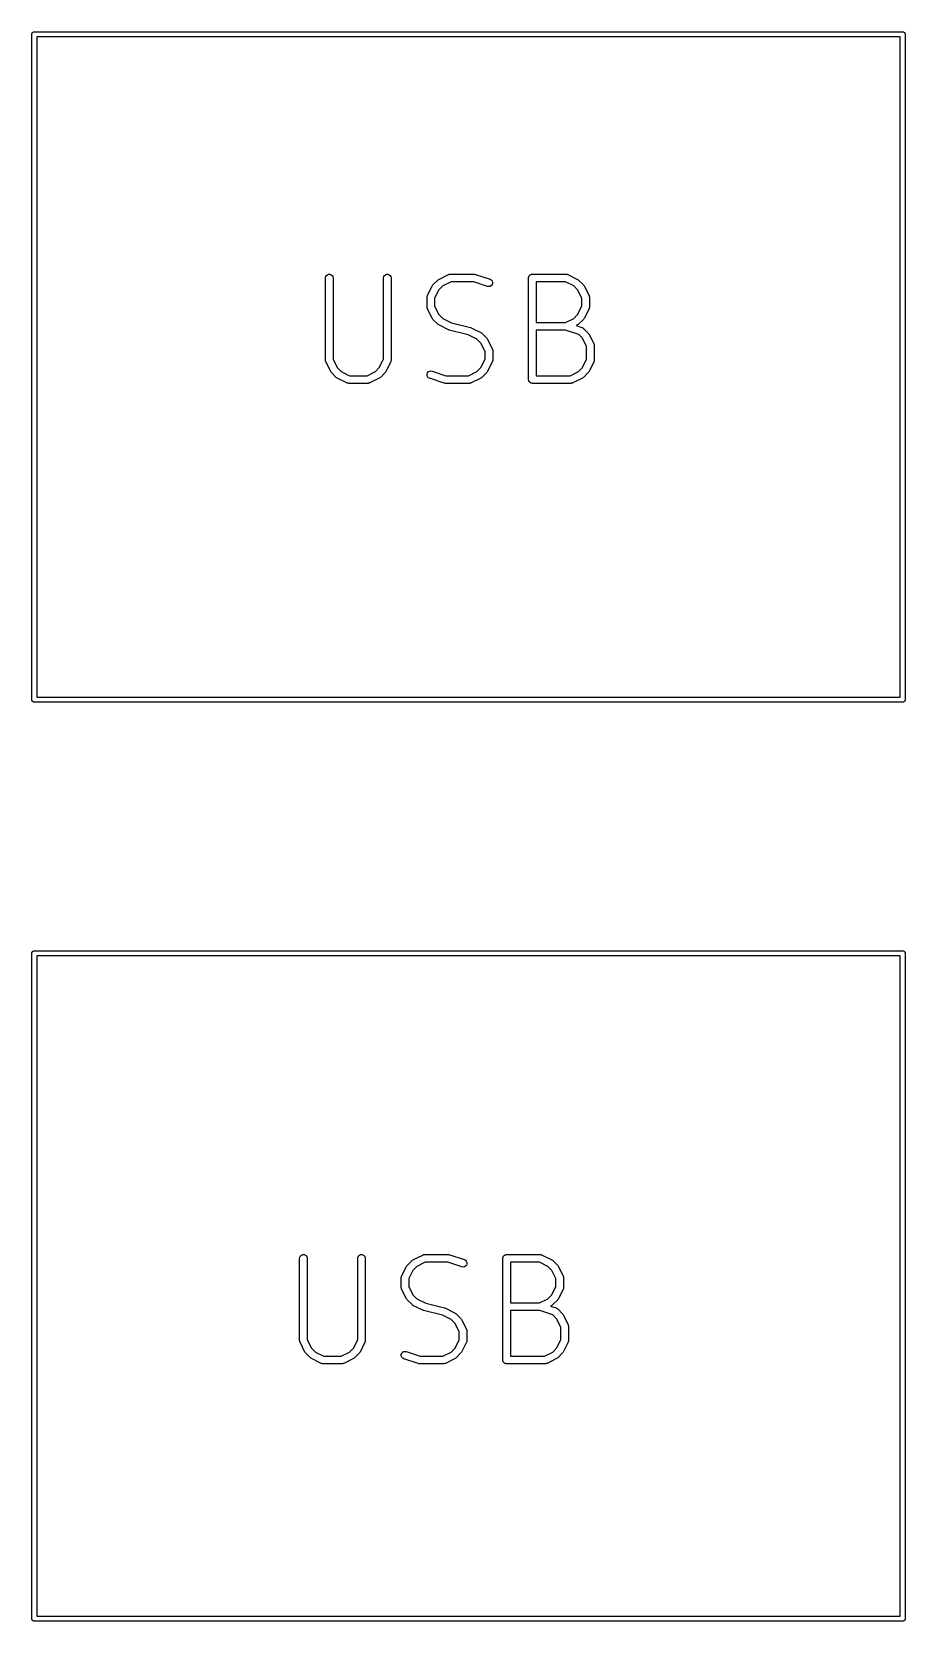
# Model space of a CAD drawing. Extents: x 199.9 to 287.1, y -167.6 to -96.3.
# Drawn here: x 269.85 to 287.05, y -127.6 to -96.31 of the extents above; entities that cross this region are included whole.
import ezdxf

# ---------------------------------------------------------------- set-up
doc = ezdxf.new("R2010")
doc.units = 0
doc.header["$MEASUREMENT"] = 0
doc.layers.add('BLACK', color=7, linetype='CONTINUOUS')

msp = doc.modelspace()

# ---------------------------------------------------------------- linework, layer by layer
at = {"layer": 'Black'}
for p, q in [((269.85, -96.356), (269.851, -96.352)), ((269.85, -109.456), (269.85, -96.356)), ((269.851, -96.347), (269.852, -96.343)), ((269.851, -96.352), (269.851, -96.347)), ((269.852, -96.343), (269.853, -96.339)), ((269.853, -96.339), (269.855, -96.335)), ((269.855, -96.335), (269.857, -96.331)), ((269.857, -96.331), (269.86, -96.328)), ((269.86, -96.328), (269.862, -96.324)), ((269.862, -96.324), (269.865, -96.321)), ((269.865, -96.321), (269.868, -96.318)), ((269.868, -96.318), (269.872, -96.315)), ((269.872, -96.315), (269.875, -96.313)), ((269.875, -96.313), (269.879, -96.311)), ((269.879, -96.311), (269.883, -96.309)), ((269.883, -96.309), (269.887, -96.308)), ((269.887, -96.308), (269.891, -96.307)), ((269.891, -96.307), (269.896, -96.307)), ((269.896, -96.307), (269.9, -96.306)), ((269.9, -96.306), (287, -96.306)), ((287, -96.306), (287.004, -96.307)), ((287.004, -96.307), (287.009, -96.307)), ((287.009, -96.307), (287.013, -96.308)), ((287.013, -96.308), (287.017, -96.309)), ((287.017, -96.309), (287.021, -96.311)), ((287.021, -96.311), (287.025, -96.313)), ((287.025, -96.313), (287.028, -96.315)), ((287.028, -96.315), (287.032, -96.318)), ((287.032, -96.318), (287.035, -96.321)), ((287.035, -96.321), (287.038, -96.324)), ((287.038, -96.324), (287.04, -96.328)), ((287.04, -96.328), (287.043, -96.331)), ((287.043, -96.331), (287.045, -96.335)), ((287.045, -96.335), (287.047, -96.339)), ((287.047, -96.339), (287.048, -96.343)), ((287.048, -96.343), (287.049, -96.347)), ((287.049, -96.347), (287.049, -96.352)), ((287.049, -96.352), (287.05, -96.356)), ((287.05, -96.356), (287.05, -109.456)), ((269.95, -96.406), (269.95, -109.406)), ((286.95, -96.406), (269.95, -96.406)), ((286.95, -109.406), (286.95, -96.406)), ((275.671, -101.088), (275.695, -101.079)), ((275.695, -101.079), (275.721, -101.079)), ((275.721, -101.079), (275.746, -101.088)), ((276.814, -101.088), (276.838, -101.079)), ((276.838, -101.079), (276.864, -101.079)), ((276.864, -101.079), (276.889, -101.088)), ((278.072, -101.081), (278.081, -101.078)), ((278.081, -101.078), (278.085, -101.079)), ((278.085, -101.079), (278.089, -101.078)), ((278.089, -101.078), (278.565, -101.078)), ((278.565, -101.078), (278.577, -101.08)), ((279.689, -101.081), (279.695, -101.079)), ((279.695, -101.079), (279.702, -101.079)), ((279.702, -101.079), (279.708, -101.078)), ((279.708, -101.078), (280.375, -101.078)), ((280.375, -101.078), (280.379, -101.079)), ((280.379, -101.079), (280.383, -101.078)), ((280.383, -101.078), (280.392, -101.081)), ((275.633, -101.153), (275.638, -101.127)), ((275.633, -102.772), (275.633, -101.153)), ((275.638, -101.127), (275.651, -101.105)), ((275.651, -101.105), (275.671, -101.088)), ((275.746, -101.088), (275.766, -101.105)), ((275.766, -101.105), (275.779, -101.127)), ((275.779, -101.127), (275.783, -101.153)), ((275.783, -101.153), (275.783, -102.754)), ((276.776, -101.153), (276.781, -101.127)), ((276.776, -102.754), (276.776, -101.153)), ((276.781, -101.127), (276.794, -101.105)), ((276.794, -101.105), (276.814, -101.088)), ((276.889, -101.088), (276.909, -101.105)), ((276.909, -101.105), (276.922, -101.127)), ((276.922, -101.127), (276.926, -101.153)), ((276.926, -101.153), (276.926, -102.772)), ((277.641, -101.5), (277.736, -101.31)), ((277.736, -101.31), (277.744, -101.3)), ((277.744, -101.3), (277.75, -101.29)), ((277.75, -101.29), (277.846, -101.195)), ((277.865, -101.388), (277.783, -101.551)), ((277.846, -101.195), (277.855, -101.188)), ((277.855, -101.188), (277.865, -101.181)), ((277.865, -101.181), (278.056, -101.086)), ((277.943, -101.31), (277.865, -101.388)), ((278.107, -101.228), (277.943, -101.31)), ((278.056, -101.086), (278.06, -101.084)), ((278.06, -101.084), (278.063, -101.082)), ((278.063, -101.082), (278.072, -101.081)), ((278.553, -101.228), (278.107, -101.228)), ((278.827, -101.319), (278.553, -101.228)), ((278.577, -101.08), (278.589, -101.082)), ((278.589, -101.082), (278.875, -101.177)), ((278.853, -101.323), (278.827, -101.319)), ((278.879, -101.318), (278.853, -101.323)), ((278.875, -101.177), (278.898, -101.189)), ((278.901, -101.304), (278.879, -101.318)), ((278.898, -101.189), (278.915, -101.209)), ((278.917, -101.284), (278.901, -101.304)), ((278.915, -101.209), (278.925, -101.233)), ((278.925, -101.259), (278.917, -101.284)), ((278.925, -101.233), (278.925, -101.259)), ((279.633, -101.153), (279.634, -101.146)), ((279.633, -103.153), (279.633, -101.153)), ((279.634, -101.14), (279.637, -101.134)), ((279.634, -101.146), (279.634, -101.14)), ((279.637, -101.134), (279.638, -101.127)), ((279.638, -101.127), (279.641, -101.121)), ((279.641, -101.121), (279.643, -101.115)), ((279.643, -101.115), (279.647, -101.11)), ((279.647, -101.11), (279.651, -101.105)), ((279.651, -101.105), (279.656, -101.1)), ((279.656, -101.1), (279.66, -101.095)), ((279.66, -101.095), (279.666, -101.092)), ((279.666, -101.092), (279.671, -101.088)), ((279.671, -101.088), (279.677, -101.086)), ((279.677, -101.086), (279.683, -101.082)), ((279.683, -101.082), (279.689, -101.081)), ((279.783, -101.228), (279.783, -102.03)), ((280.357, -101.228), (279.783, -101.228)), ((280.521, -101.31), (280.357, -101.228)), ((280.392, -101.081), (280.401, -101.082)), ((280.401, -101.082), (280.404, -101.084)), ((280.404, -101.084), (280.408, -101.086)), ((280.408, -101.086), (280.599, -101.181)), ((280.599, -101.388), (280.521, -101.31)), ((280.599, -101.181), (280.609, -101.188)), ((280.681, -101.551), (280.599, -101.388)), ((280.609, -101.188), (280.618, -101.195)), ((280.618, -101.195), (280.714, -101.29)), ((280.714, -101.29), (280.721, -101.3)), ((280.721, -101.3), (280.728, -101.31)), ((280.728, -101.31), (280.823, -101.5)), ((277.633, -101.534), (277.634, -101.529)), ((277.633, -101.724), (277.633, -101.534)), ((277.634, -101.525), (277.636, -101.517)), ((277.634, -101.529), (277.634, -101.525)), ((277.636, -101.517), (277.638, -101.508)), ((277.638, -101.508), (277.64, -101.504)), ((277.64, -101.504), (277.641, -101.5)), ((277.783, -101.551), (277.783, -101.706)), ((280.681, -101.706), (280.681, -101.551)), ((280.823, -101.5), (280.824, -101.504)), ((280.824, -101.504), (280.826, -101.508)), ((280.826, -101.508), (280.828, -101.517)), ((280.828, -101.517), (280.83, -101.525)), ((280.83, -101.525), (280.83, -101.529)), ((280.83, -101.529), (280.831, -101.534)), ((280.831, -101.534), (280.831, -101.724)), ((277.634, -101.728), (277.633, -101.724)), ((277.634, -101.733), (277.634, -101.728)), ((277.636, -101.741), (277.634, -101.733)), ((277.638, -101.75), (277.636, -101.741)), ((277.64, -101.754), (277.638, -101.75)), ((277.641, -101.758), (277.64, -101.754)), ((277.736, -101.948), (277.641, -101.758)), ((277.744, -101.958), (277.736, -101.948)), ((277.75, -101.968), (277.744, -101.958)), ((277.846, -102.063), (277.75, -101.968)), ((277.783, -101.706), (277.865, -101.87)), ((277.865, -101.87), (277.943, -101.948)), ((277.943, -101.948), (278.115, -102.034)), ((280.357, -102.03), (280.521, -101.948)), ((280.521, -101.948), (280.599, -101.87)), ((280.599, -101.87), (280.681, -101.706)), ((280.714, -101.968), (280.618, -102.063)), ((280.72, -101.958), (280.714, -101.968)), ((280.728, -101.948), (280.72, -101.958)), ((280.823, -101.758), (280.728, -101.948)), ((280.824, -101.754), (280.823, -101.758)), ((280.826, -101.75), (280.824, -101.754)), ((280.828, -101.741), (280.826, -101.75)), ((280.83, -101.733), (280.828, -101.741)), ((280.831, -101.724), (280.83, -101.728)), ((280.83, -101.728), (280.83, -101.733)), ((277.855, -102.07), (277.846, -102.063)), ((277.865, -102.077), (277.855, -102.07)), ((278.056, -102.172), (277.865, -102.077)), ((278.063, -102.175), (278.056, -102.172)), ((278.071, -102.178), (278.063, -102.175)), ((278.444, -102.271), (278.071, -102.178)), ((278.115, -102.034), (278.488, -102.128)), ((278.616, -102.357), (278.444, -102.271)), ((278.488, -102.128), (278.496, -102.131)), ((278.496, -102.131), (278.504, -102.133)), ((278.504, -102.133), (278.694, -102.229)), ((278.694, -102.229), (278.704, -102.236)), ((278.704, -102.236), (278.714, -102.243)), ((278.714, -102.243), (278.809, -102.338)), ((279.783, -102.03), (280.357, -102.03)), ((279.783, -102.18), (279.783, -103.078)), ((280.363, -102.18), (279.783, -102.18)), ((280.62, -102.266), (280.363, -102.18)), ((280.599, -102.077), (280.57, -102.091)), ((280.57, -102.091), (280.684, -102.129)), ((280.609, -102.07), (280.599, -102.077)), ((280.618, -102.063), (280.609, -102.07)), ((280.694, -102.34), (280.62, -102.266)), ((280.684, -102.129), (280.688, -102.131)), ((280.688, -102.131), (280.692, -102.132)), ((280.692, -102.132), (280.699, -102.137)), ((280.699, -102.137), (280.707, -102.142)), ((280.707, -102.142), (280.71, -102.145)), ((280.71, -102.145), (280.714, -102.147)), ((280.714, -102.147), (280.809, -102.243)), ((280.809, -102.243), (280.816, -102.252)), ((280.816, -102.252), (280.823, -102.262)), ((280.823, -102.262), (280.918, -102.453)), ((278.694, -102.435), (278.616, -102.357)), ((278.776, -102.599), (278.694, -102.435)), ((278.776, -102.754), (278.776, -102.599)), ((278.809, -102.338), (278.816, -102.348)), ((278.816, -102.348), (278.823, -102.357)), ((278.823, -102.357), (278.918, -102.548)), ((278.918, -102.548), (278.919, -102.552)), ((278.919, -102.552), (278.922, -102.556)), ((278.922, -102.556), (278.923, -102.564)), ((278.923, -102.564), (278.926, -102.573)), ((278.926, -102.573), (278.925, -102.577)), ((278.925, -102.577), (278.926, -102.581)), ((278.926, -102.581), (278.926, -102.772)), ((280.776, -102.504), (280.694, -102.34)), ((280.776, -102.754), (280.776, -102.504)), ((280.918, -102.453), (280.919, -102.457)), ((280.919, -102.457), (280.922, -102.46)), ((280.922, -102.46), (280.923, -102.469)), ((280.923, -102.469), (280.926, -102.478)), ((280.926, -102.478), (280.925, -102.482)), ((280.925, -102.482), (280.926, -102.486)), ((280.926, -102.486), (280.926, -102.772)), ((275.634, -102.776), (275.633, -102.772)), ((275.634, -102.78), (275.634, -102.776)), ((275.636, -102.789), (275.634, -102.78)), ((275.638, -102.797), (275.636, -102.789)), ((275.64, -102.801), (275.638, -102.797)), ((275.641, -102.805), (275.64, -102.801)), ((275.736, -102.996), (275.641, -102.805)), ((275.783, -102.754), (275.865, -102.918)), ((275.865, -102.918), (275.943, -102.996)), ((276.616, -102.996), (276.694, -102.918)), ((276.694, -102.918), (276.776, -102.754)), ((276.918, -102.805), (276.823, -102.996)), ((276.919, -102.801), (276.918, -102.805)), ((276.922, -102.797), (276.919, -102.801)), ((276.923, -102.789), (276.922, -102.797)), ((276.926, -102.78), (276.923, -102.789)), ((276.926, -102.772), (276.925, -102.776)), ((276.925, -102.776), (276.926, -102.78)), ((278.616, -102.996), (278.694, -102.918)), ((278.694, -102.918), (278.776, -102.754)), ((278.918, -102.805), (278.823, -102.996)), ((278.919, -102.801), (278.918, -102.805)), ((278.922, -102.797), (278.919, -102.801)), ((278.923, -102.789), (278.922, -102.797)), ((278.926, -102.78), (278.923, -102.789)), ((278.926, -102.772), (278.925, -102.776)), ((278.925, -102.776), (278.926, -102.78)), ((280.616, -102.996), (280.694, -102.918)), ((280.694, -102.918), (280.776, -102.754)), ((280.918, -102.805), (280.823, -102.996)), ((280.919, -102.801), (280.918, -102.805)), ((280.922, -102.797), (280.919, -102.801)), ((280.923, -102.789), (280.922, -102.797)), ((280.926, -102.78), (280.923, -102.789)), ((280.926, -102.772), (280.925, -102.776)), ((280.925, -102.776), (280.926, -102.78)), ((275.744, -103.005), (275.736, -102.996)), ((275.75, -103.015), (275.744, -103.005)), ((275.846, -103.111), (275.75, -103.015)), ((275.855, -103.117), (275.846, -103.111)), ((275.865, -103.125), (275.855, -103.117)), ((276.056, -103.22), (275.865, -103.125)), ((275.943, -102.996), (276.107, -103.078)), ((276.06, -103.221), (276.056, -103.22)), ((276.063, -103.223), (276.06, -103.221)), ((276.072, -103.225), (276.063, -103.223)), ((276.081, -103.227), (276.072, -103.225)), ((276.085, -103.227), (276.081, -103.227)), ((276.089, -103.228), (276.085, -103.227)), ((276.47, -103.228), (276.089, -103.228)), ((276.107, -103.078), (276.452, -103.078)), ((276.452, -103.078), (276.616, -102.996)), ((276.474, -103.227), (276.47, -103.228)), ((276.479, -103.227), (276.474, -103.227)), ((276.487, -103.225), (276.479, -103.227)), ((276.496, -103.223), (276.487, -103.225)), ((276.499, -103.221), (276.496, -103.223)), ((276.504, -103.22), (276.499, -103.221)), ((276.694, -103.125), (276.504, -103.22)), ((276.704, -103.117), (276.694, -103.125)), ((276.714, -103.111), (276.704, -103.117)), ((276.809, -103.015), (276.714, -103.111)), ((276.816, -103.005), (276.809, -103.015)), ((276.823, -102.996), (276.816, -103.005)), ((277.634, -103.047), (277.642, -103.022)), ((277.635, -103.073), (277.634, -103.047)), ((277.644, -103.097), (277.635, -103.073)), ((277.642, -103.022), (277.658, -103.001)), ((277.662, -103.116), (277.644, -103.097)), ((277.658, -103.001), (277.681, -102.988)), ((277.684, -103.129), (277.662, -103.116)), ((277.681, -102.988), (277.706, -102.983)), ((277.97, -103.224), (277.684, -103.129)), ((277.706, -102.983), (277.732, -102.986)), ((277.732, -102.986), (278.006, -103.078)), ((277.982, -103.226), (277.97, -103.224)), ((277.994, -103.228), (277.982, -103.226)), ((278.47, -103.228), (277.994, -103.228)), ((278.006, -103.078), (278.452, -103.078)), ((278.452, -103.078), (278.616, -102.996)), ((278.474, -103.227), (278.47, -103.228)), ((278.479, -103.227), (278.474, -103.227)), ((278.487, -103.225), (278.479, -103.227)), ((278.496, -103.223), (278.487, -103.225)), ((278.499, -103.221), (278.496, -103.223)), ((278.504, -103.22), (278.499, -103.221)), ((278.694, -103.125), (278.504, -103.22)), ((278.704, -103.117), (278.694, -103.125)), ((278.714, -103.111), (278.704, -103.117)), ((278.809, -103.015), (278.714, -103.111)), ((278.816, -103.005), (278.809, -103.015)), ((278.823, -102.996), (278.816, -103.005)), ((279.634, -103.159), (279.633, -103.153)), ((279.634, -103.166), (279.634, -103.159)), ((279.637, -103.172), (279.634, -103.166)), ((279.638, -103.178), (279.637, -103.172)), ((279.641, -103.184), (279.638, -103.178)), ((279.643, -103.19), (279.641, -103.184)), ((279.647, -103.195), (279.643, -103.19)), ((279.651, -103.201), (279.647, -103.195)), ((279.656, -103.205), (279.651, -103.201)), ((279.66, -103.21), (279.656, -103.205)), ((279.666, -103.213), (279.66, -103.21)), ((279.671, -103.218), (279.666, -103.213)), ((279.677, -103.22), (279.671, -103.218)), ((279.683, -103.223), (279.677, -103.22)), ((279.689, -103.224), (279.683, -103.223)), ((279.695, -103.227), (279.689, -103.224)), ((279.702, -103.227), (279.695, -103.227)), ((279.708, -103.228), (279.702, -103.227)), ((280.47, -103.228), (279.708, -103.228)), ((279.783, -103.078), (280.452, -103.078)), ((280.452, -103.078), (280.616, -102.996)), ((280.474, -103.227), (280.47, -103.228)), ((280.479, -103.227), (280.474, -103.227)), ((280.487, -103.225), (280.479, -103.227)), ((280.496, -103.223), (280.487, -103.225)), ((280.499, -103.221), (280.496, -103.223)), ((280.504, -103.22), (280.499, -103.221)), ((280.694, -103.125), (280.504, -103.22)), ((280.704, -103.117), (280.694, -103.125)), ((280.714, -103.111), (280.704, -103.117)), ((280.809, -103.015), (280.714, -103.111)), ((280.816, -103.005), (280.809, -103.015)), ((280.823, -102.996), (280.816, -103.005)), ((269.851, -109.46), (269.85, -109.456)), ((269.851, -109.465), (269.851, -109.46)), ((269.852, -109.469), (269.851, -109.465)), ((269.853, -109.473), (269.852, -109.469)), ((269.855, -109.477), (269.853, -109.473)), ((269.857, -109.481), (269.855, -109.477)), ((269.86, -109.484), (269.857, -109.481)), ((269.862, -109.488), (269.86, -109.484)), ((269.865, -109.491), (269.862, -109.488)), ((269.868, -109.494), (269.865, -109.491)), ((269.872, -109.496), (269.868, -109.494)), ((269.875, -109.499), (269.872, -109.496)), ((269.879, -109.501), (269.875, -109.499)), ((269.883, -109.503), (269.879, -109.501)), ((269.887, -109.504), (269.883, -109.503)), ((269.891, -109.505), (269.887, -109.504)), ((269.896, -109.505), (269.891, -109.505)), ((269.9, -109.506), (269.896, -109.505)), ((287, -109.506), (269.9, -109.506)), ((269.95, -109.406), (286.95, -109.406)), ((287.004, -109.505), (287, -109.506)), ((287.009, -109.505), (287.004, -109.505)), ((287.013, -109.504), (287.009, -109.505)), ((287.017, -109.503), (287.013, -109.504)), ((287.021, -109.501), (287.017, -109.503)), ((287.025, -109.499), (287.021, -109.501)), ((287.028, -109.496), (287.025, -109.499)), ((287.032, -109.494), (287.028, -109.496)), ((287.035, -109.491), (287.032, -109.494)), ((287.038, -109.488), (287.035, -109.491)), ((287.04, -109.484), (287.038, -109.488)), ((287.043, -109.481), (287.04, -109.484)), ((287.045, -109.477), (287.043, -109.481)), ((287.047, -109.473), (287.045, -109.477)), ((287.048, -109.469), (287.047, -109.473)), ((287.049, -109.465), (287.048, -109.469)), ((287.05, -109.456), (287.049, -109.46)), ((287.049, -109.46), (287.049, -109.465)), ((269.85, -114.45), (269.851, -114.446)), ((269.85, -127.55), (269.85, -114.45)), ((269.851, -114.441), (269.852, -114.437)), ((269.851, -114.446), (269.851, -114.441)), ((269.852, -114.437), (269.853, -114.433)), ((269.853, -114.433), (269.855, -114.429)), ((269.855, -114.429), (269.857, -114.425)), ((269.857, -114.425), (269.86, -114.422)), ((269.86, -114.422), (269.862, -114.418)), ((269.862, -114.418), (269.865, -114.415)), ((269.865, -114.415), (269.868, -114.412)), ((269.868, -114.412), (269.872, -114.41)), ((269.872, -114.41), (269.875, -114.407)), ((269.875, -114.407), (269.879, -114.405)), ((269.879, -114.405), (269.883, -114.403)), ((269.883, -114.403), (269.887, -114.402)), ((269.887, -114.402), (269.891, -114.401)), ((269.891, -114.401), (269.896, -114.401)), ((269.896, -114.401), (269.9, -114.4)), ((269.9, -114.4), (287, -114.4)), ((269.95, -114.5), (269.95, -127.5)), ((286.95, -114.5), (269.95, -114.5)), ((286.95, -127.5), (286.95, -114.5)), ((287, -114.4), (287.004, -114.401)), ((287.004, -114.401), (287.009, -114.401)), ((287.009, -114.401), (287.013, -114.402)), ((287.013, -114.402), (287.017, -114.403)), ((287.017, -114.403), (287.021, -114.405)), ((287.021, -114.405), (287.025, -114.407)), ((287.025, -114.407), (287.028, -114.41)), ((287.028, -114.41), (287.032, -114.412)), ((287.032, -114.412), (287.035, -114.415)), ((287.035, -114.415), (287.038, -114.418)), ((287.038, -114.418), (287.04, -114.422)), ((287.04, -114.422), (287.043, -114.425)), ((287.043, -114.425), (287.045, -114.429)), ((287.045, -114.429), (287.047, -114.433)), ((287.047, -114.433), (287.048, -114.437)), ((287.048, -114.437), (287.049, -114.441)), ((287.049, -114.441), (287.049, -114.446)), ((287.049, -114.446), (287.05, -114.45)), ((287.05, -114.45), (287.05, -127.55)), ((275.125, -120.457), (275.13, -120.431)), ((275.125, -122.076), (275.125, -120.457)), ((275.13, -120.431), (275.143, -120.409)), ((275.143, -120.409), (275.163, -120.392)), ((275.163, -120.392), (275.187, -120.383)), ((275.187, -120.383), (275.213, -120.383)), ((275.213, -120.383), (275.238, -120.392)), ((275.238, -120.392), (275.258, -120.409)), ((275.258, -120.409), (275.271, -120.431)), ((275.271, -120.431), (275.275, -120.457)), ((275.275, -120.457), (275.275, -122.058)), ((276.268, -120.457), (276.273, -120.431)), ((276.268, -122.058), (276.268, -120.457)), ((276.273, -120.431), (276.286, -120.409)), ((276.286, -120.409), (276.306, -120.392)), ((276.306, -120.392), (276.33, -120.383)), ((276.33, -120.383), (276.356, -120.383)), ((276.356, -120.383), (276.381, -120.392)), ((276.381, -120.392), (276.401, -120.409)), ((276.401, -120.409), (276.414, -120.431)), ((276.414, -120.431), (276.418, -120.457)), ((276.418, -120.457), (276.418, -122.076)), ((277.357, -120.485), (277.548, -120.39)), ((277.548, -120.39), (277.552, -120.388)), ((277.552, -120.388), (277.555, -120.386)), ((277.555, -120.386), (277.564, -120.385)), ((277.564, -120.385), (277.573, -120.382)), ((277.573, -120.382), (277.577, -120.383)), ((277.577, -120.383), (277.581, -120.382)), ((277.581, -120.382), (278.057, -120.382)), ((278.057, -120.382), (278.069, -120.384)), ((278.069, -120.384), (278.081, -120.386)), ((278.081, -120.386), (278.367, -120.481)), ((278.367, -120.481), (278.39, -120.493)), ((279.125, -120.457), (279.126, -120.45)), ((279.125, -122.457), (279.125, -120.457)), ((279.126, -120.444), (279.129, -120.438)), ((279.126, -120.45), (279.126, -120.444)), ((279.129, -120.438), (279.13, -120.431)), ((279.13, -120.431), (279.133, -120.425)), ((279.133, -120.425), (279.135, -120.419)), ((279.135, -120.419), (279.139, -120.414)), ((279.139, -120.414), (279.143, -120.409)), ((279.143, -120.409), (279.148, -120.404)), ((279.148, -120.404), (279.152, -120.399)), ((279.152, -120.399), (279.158, -120.396)), ((279.158, -120.396), (279.163, -120.392)), ((279.163, -120.392), (279.169, -120.39)), ((279.169, -120.39), (279.175, -120.386)), ((279.175, -120.386), (279.181, -120.385)), ((279.181, -120.385), (279.187, -120.383)), ((279.187, -120.383), (279.194, -120.383)), ((279.194, -120.383), (279.2, -120.382)), ((279.2, -120.382), (279.867, -120.382)), ((279.867, -120.382), (279.871, -120.383)), ((279.871, -120.383), (279.875, -120.382)), ((279.875, -120.382), (279.884, -120.385)), ((279.884, -120.385), (279.893, -120.386)), ((279.893, -120.386), (279.896, -120.388)), ((279.896, -120.388), (279.9, -120.39)), ((279.9, -120.39), (280.091, -120.485)), ((277.133, -120.804), (277.228, -120.614)), ((277.228, -120.614), (277.236, -120.604)), ((277.236, -120.604), (277.242, -120.594)), ((277.242, -120.594), (277.338, -120.499)), ((277.357, -120.692), (277.275, -120.855)), ((277.338, -120.499), (277.347, -120.492)), ((277.347, -120.492), (277.357, -120.485)), ((277.435, -120.614), (277.357, -120.692)), ((277.599, -120.532), (277.435, -120.614)), ((278.045, -120.532), (277.599, -120.532)), ((278.319, -120.623), (278.045, -120.532)), ((278.345, -120.627), (278.319, -120.623)), ((278.371, -120.622), (278.345, -120.627)), ((278.393, -120.608), (278.371, -120.622)), ((278.39, -120.493), (278.407, -120.513)), ((278.409, -120.588), (278.393, -120.608)), ((278.407, -120.513), (278.417, -120.537)), ((278.417, -120.563), (278.409, -120.588)), ((278.417, -120.537), (278.417, -120.563)), ((279.275, -120.532), (279.275, -121.334)), ((279.849, -120.532), (279.275, -120.532)), ((280.013, -120.614), (279.849, -120.532)), ((280.091, -120.692), (280.013, -120.614)), ((280.091, -120.485), (280.101, -120.492)), ((280.173, -120.855), (280.091, -120.692)), ((280.101, -120.492), (280.11, -120.499)), ((280.11, -120.499), (280.206, -120.594)), ((280.206, -120.594), (280.213, -120.604)), ((280.213, -120.604), (280.22, -120.614)), ((280.22, -120.614), (280.315, -120.804)), ((277.125, -120.838), (277.126, -120.833)), ((277.125, -121.028), (277.125, -120.838)), ((277.126, -121.032), (277.125, -121.028)), ((277.126, -120.829), (277.128, -120.821)), ((277.126, -120.833), (277.126, -120.829)), ((277.126, -121.037), (277.126, -121.032)), ((277.128, -121.045), (277.126, -121.037)), ((277.128, -120.821), (277.13, -120.812)), ((277.13, -121.054), (277.128, -121.045)), ((277.13, -120.812), (277.132, -120.808)), ((277.132, -121.058), (277.13, -121.054)), ((277.132, -120.808), (277.133, -120.804)), ((277.133, -121.062), (277.132, -121.058)), ((277.228, -121.252), (277.133, -121.062)), ((277.275, -120.855), (277.275, -121.01)), ((277.275, -121.01), (277.357, -121.174)), ((280.091, -121.174), (280.173, -121.01)), ((280.173, -121.01), (280.173, -120.855)), ((280.315, -121.062), (280.22, -121.252)), ((280.315, -120.804), (280.316, -120.808)), ((280.316, -121.058), (280.315, -121.062)), ((280.316, -120.808), (280.318, -120.812)), ((280.318, -121.054), (280.316, -121.058)), ((280.318, -120.812), (280.32, -120.821)), ((280.32, -121.045), (280.318, -121.054)), ((280.32, -120.821), (280.322, -120.829)), ((280.322, -121.037), (280.32, -121.045)), ((280.322, -120.829), (280.322, -120.833)), ((280.322, -120.833), (280.323, -120.838)), ((280.323, -121.028), (280.322, -121.032)), ((280.322, -121.032), (280.322, -121.037)), ((280.323, -120.838), (280.323, -121.028)), ((277.236, -121.262), (277.228, -121.252)), ((277.242, -121.272), (277.236, -121.262)), ((277.338, -121.367), (277.242, -121.272)), ((277.347, -121.374), (277.338, -121.367)), ((277.357, -121.381), (277.347, -121.374)), ((277.357, -121.174), (277.435, -121.252)), ((277.548, -121.476), (277.357, -121.381)), ((277.435, -121.252), (277.607, -121.338)), ((277.607, -121.338), (277.98, -121.432)), ((279.275, -121.334), (279.849, -121.334)), ((279.849, -121.334), (280.013, -121.252)), ((280.013, -121.252), (280.091, -121.174)), ((280.091, -121.381), (280.062, -121.395)), ((280.062, -121.395), (280.176, -121.433)), ((280.101, -121.374), (280.091, -121.381)), ((280.11, -121.367), (280.101, -121.374)), ((280.206, -121.272), (280.11, -121.367)), ((280.212, -121.262), (280.206, -121.272)), ((280.22, -121.252), (280.212, -121.262)), ((277.555, -121.479), (277.548, -121.476)), ((277.563, -121.482), (277.555, -121.479)), ((277.936, -121.575), (277.563, -121.482)), ((278.108, -121.661), (277.936, -121.575)), ((277.98, -121.432), (277.988, -121.435)), ((277.988, -121.435), (277.996, -121.437)), ((277.996, -121.437), (278.186, -121.533)), ((278.186, -121.739), (278.108, -121.661)), ((278.186, -121.533), (278.196, -121.54)), ((278.196, -121.54), (278.206, -121.547)), ((278.206, -121.547), (278.301, -121.642)), ((278.301, -121.642), (278.308, -121.652)), ((278.308, -121.652), (278.315, -121.661)), ((278.315, -121.661), (278.41, -121.852)), ((279.275, -121.484), (279.275, -122.382)), ((279.855, -121.484), (279.275, -121.484)), ((280.112, -121.57), (279.855, -121.484)), ((280.186, -121.644), (280.112, -121.57)), ((280.176, -121.433), (280.18, -121.435)), ((280.18, -121.435), (280.184, -121.436)), ((280.184, -121.436), (280.191, -121.441)), ((280.268, -121.808), (280.186, -121.644)), ((280.191, -121.441), (280.199, -121.446)), ((280.199, -121.446), (280.202, -121.449)), ((280.202, -121.449), (280.206, -121.451)), ((280.206, -121.451), (280.301, -121.547)), ((280.301, -121.547), (280.308, -121.556)), ((280.308, -121.556), (280.315, -121.566)), ((280.315, -121.566), (280.41, -121.757)), ((278.268, -121.903), (278.186, -121.739)), ((278.268, -122.058), (278.268, -121.903)), ((278.41, -121.852), (278.411, -121.856)), ((278.411, -121.856), (278.414, -121.86)), ((278.414, -121.86), (278.415, -121.868)), ((278.415, -121.868), (278.418, -121.877)), ((278.418, -121.877), (278.417, -121.881)), ((278.417, -121.881), (278.418, -121.885)), ((278.418, -121.885), (278.418, -122.076)), ((280.268, -122.058), (280.268, -121.808)), ((280.41, -121.757), (280.411, -121.761)), ((280.411, -121.761), (280.414, -121.764)), ((280.414, -121.764), (280.415, -121.773)), ((280.415, -121.773), (280.418, -121.782)), ((280.418, -121.782), (280.417, -121.786)), ((280.417, -121.786), (280.418, -121.79)), ((280.418, -121.79), (280.418, -122.076)), ((275.126, -122.08), (275.125, -122.076)), ((275.126, -122.084), (275.126, -122.08)), ((275.128, -122.093), (275.126, -122.084)), ((275.13, -122.101), (275.128, -122.093)), ((275.132, -122.105), (275.13, -122.101)), ((275.133, -122.109), (275.132, -122.105)), ((275.228, -122.3), (275.133, -122.109)), ((275.236, -122.309), (275.228, -122.3)), ((275.242, -122.319), (275.236, -122.309)), ((275.338, -122.415), (275.242, -122.319)), ((275.275, -122.058), (275.357, -122.222)), ((275.357, -122.222), (275.435, -122.3)), ((275.435, -122.3), (275.599, -122.382)), ((275.944, -122.382), (276.108, -122.3)), ((276.108, -122.3), (276.186, -122.222)), ((276.186, -122.222), (276.268, -122.058)), ((276.301, -122.319), (276.206, -122.415)), ((276.308, -122.309), (276.301, -122.319)), ((276.315, -122.3), (276.308, -122.309)), ((276.41, -122.109), (276.315, -122.3)), ((276.411, -122.105), (276.41, -122.109)), ((276.414, -122.101), (276.411, -122.105)), ((276.415, -122.093), (276.414, -122.101)), ((276.418, -122.084), (276.415, -122.093)), ((276.418, -122.076), (276.417, -122.08)), ((276.417, -122.08), (276.418, -122.084)), ((277.126, -122.351), (277.134, -122.326)), ((277.127, -122.377), (277.126, -122.351)), ((277.134, -122.326), (277.15, -122.305)), ((277.15, -122.305), (277.173, -122.292)), ((277.173, -122.292), (277.198, -122.287)), ((277.198, -122.287), (277.224, -122.29)), ((277.224, -122.29), (277.498, -122.382)), ((277.944, -122.382), (278.108, -122.3)), ((278.108, -122.3), (278.186, -122.222)), ((278.186, -122.222), (278.268, -122.058)), ((278.301, -122.319), (278.206, -122.415)), ((278.308, -122.309), (278.301, -122.319)), ((278.315, -122.3), (278.308, -122.309)), ((278.41, -122.109), (278.315, -122.3)), ((278.411, -122.105), (278.41, -122.109)), ((278.414, -122.101), (278.411, -122.105)), ((278.415, -122.093), (278.414, -122.101)), ((278.418, -122.084), (278.415, -122.093)), ((278.418, -122.076), (278.417, -122.08)), ((278.417, -122.08), (278.418, -122.084)), ((279.944, -122.382), (280.108, -122.3)), ((280.108, -122.3), (280.186, -122.222)), ((280.186, -122.222), (280.268, -122.058)), ((280.301, -122.319), (280.206, -122.415)), ((280.308, -122.309), (280.301, -122.319)), ((280.315, -122.3), (280.308, -122.309)), ((280.41, -122.109), (280.315, -122.3)), ((280.411, -122.105), (280.41, -122.109)), ((280.414, -122.101), (280.411, -122.105)), ((280.415, -122.093), (280.414, -122.101)), ((280.418, -122.084), (280.415, -122.093)), ((280.418, -122.076), (280.417, -122.08)), ((280.417, -122.08), (280.418, -122.084)), ((275.347, -122.421), (275.338, -122.415)), ((275.357, -122.429), (275.347, -122.421)), ((275.548, -122.524), (275.357, -122.429)), ((275.552, -122.525), (275.548, -122.524)), ((275.555, -122.527), (275.552, -122.525)), ((275.564, -122.529), (275.555, -122.527)), ((275.573, -122.531), (275.564, -122.529)), ((275.577, -122.531), (275.573, -122.531)), ((275.581, -122.532), (275.577, -122.531)), ((275.962, -122.532), (275.581, -122.532)), ((275.599, -122.382), (275.944, -122.382)), ((275.966, -122.531), (275.962, -122.532)), ((275.971, -122.531), (275.966, -122.531)), ((275.979, -122.529), (275.971, -122.531)), ((275.988, -122.527), (275.979, -122.529)), ((275.991, -122.525), (275.988, -122.527)), ((275.996, -122.524), (275.991, -122.525)), ((276.186, -122.429), (275.996, -122.524)), ((276.196, -122.421), (276.186, -122.429)), ((276.206, -122.415), (276.196, -122.421)), ((277.136, -122.401), (277.127, -122.377)), ((277.154, -122.42), (277.136, -122.401)), ((277.176, -122.433), (277.154, -122.42)), ((277.462, -122.528), (277.176, -122.433)), ((277.474, -122.53), (277.462, -122.528)), ((277.486, -122.532), (277.474, -122.53)), ((277.962, -122.532), (277.486, -122.532)), ((277.498, -122.382), (277.944, -122.382)), ((277.966, -122.531), (277.962, -122.532)), ((277.971, -122.531), (277.966, -122.531)), ((277.979, -122.529), (277.971, -122.531)), ((277.988, -122.527), (277.979, -122.529)), ((277.991, -122.525), (277.988, -122.527)), ((277.996, -122.524), (277.991, -122.525)), ((278.186, -122.429), (277.996, -122.524)), ((278.196, -122.421), (278.186, -122.429)), ((278.206, -122.415), (278.196, -122.421)), ((279.126, -122.463), (279.125, -122.457)), ((279.126, -122.47), (279.126, -122.463)), ((279.129, -122.476), (279.126, -122.47)), ((279.13, -122.482), (279.129, -122.476)), ((279.133, -122.488), (279.13, -122.482)), ((279.135, -122.494), (279.133, -122.488)), ((279.139, -122.499), (279.135, -122.494)), ((279.143, -122.505), (279.139, -122.499)), ((279.148, -122.509), (279.143, -122.505)), ((279.152, -122.514), (279.148, -122.509)), ((279.158, -122.517), (279.152, -122.514)), ((279.163, -122.522), (279.158, -122.517)), ((279.169, -122.524), (279.163, -122.522)), ((279.175, -122.527), (279.169, -122.524)), ((279.181, -122.528), (279.175, -122.527)), ((279.187, -122.531), (279.181, -122.528)), ((279.194, -122.531), (279.187, -122.531)), ((279.2, -122.532), (279.194, -122.531)), ((279.962, -122.532), (279.2, -122.532)), ((279.275, -122.382), (279.944, -122.382)), ((279.966, -122.531), (279.962, -122.532)), ((279.971, -122.531), (279.966, -122.531)), ((279.979, -122.529), (279.971, -122.531)), ((279.988, -122.527), (279.979, -122.529)), ((279.991, -122.525), (279.988, -122.527)), ((279.996, -122.524), (279.991, -122.525)), ((280.186, -122.429), (279.996, -122.524)), ((280.196, -122.421), (280.186, -122.429)), ((280.206, -122.415), (280.196, -122.421)), ((269.851, -127.554), (269.85, -127.55)), ((269.851, -127.559), (269.851, -127.554)), ((269.852, -127.563), (269.851, -127.559)), ((269.853, -127.567), (269.852, -127.563)), ((269.855, -127.571), (269.853, -127.567)), ((269.857, -127.575), (269.855, -127.571)), ((269.86, -127.578), (269.857, -127.575)), ((269.862, -127.582), (269.86, -127.578)), ((269.865, -127.585), (269.862, -127.582)), ((269.868, -127.588), (269.865, -127.585)), ((269.872, -127.59), (269.868, -127.588)), ((269.875, -127.593), (269.872, -127.59)), ((269.879, -127.595), (269.875, -127.593)), ((269.883, -127.597), (269.879, -127.595)), ((269.887, -127.598), (269.883, -127.597)), ((269.891, -127.599), (269.887, -127.598)), ((269.896, -127.599), (269.891, -127.599)), ((269.9, -127.6), (269.896, -127.599)), ((287, -127.6), (269.9, -127.6)), ((269.95, -127.5), (286.95, -127.5)), ((287.004, -127.599), (287, -127.6)), ((287.009, -127.599), (287.004, -127.599)), ((287.013, -127.598), (287.009, -127.599)), ((287.017, -127.597), (287.013, -127.598)), ((287.021, -127.595), (287.017, -127.597)), ((287.025, -127.593), (287.021, -127.595)), ((287.028, -127.59), (287.025, -127.593)), ((287.032, -127.588), (287.028, -127.59)), ((287.035, -127.585), (287.032, -127.588)), ((287.038, -127.582), (287.035, -127.585)), ((287.04, -127.578), (287.038, -127.582)), ((287.043, -127.575), (287.04, -127.578)), ((287.045, -127.571), (287.043, -127.575)), ((287.047, -127.567), (287.045, -127.571)), ((287.048, -127.563), (287.047, -127.567)), ((287.049, -127.559), (287.048, -127.563)), ((287.05, -127.55), (287.049, -127.554)), ((287.049, -127.554), (287.049, -127.559))]:
    msp.add_line(p, q, dxfattribs=at)

doc.saveas('drawing.dxf')
